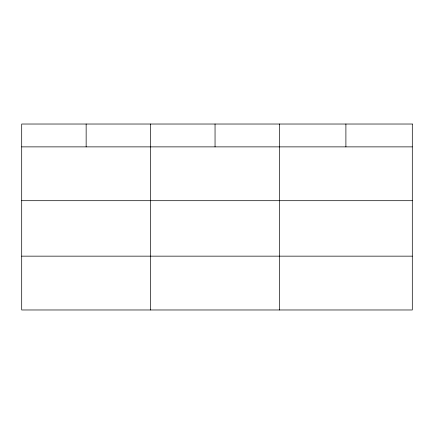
<?xml version="1.0" encoding="UTF-8"?>
<svg xmlns="http://www.w3.org/2000/svg" width="434" height="434" viewBox="0 0 434 434"><rect width="100%" height="100%" fill="white"/><g stroke="black" fill="none" stroke-linecap="round" stroke-linejoin="round"><path stroke-width="0.65" d="M21.7 146.876L412.3 146.876M21.7 200.698L412.3 200.698M21.7 256.152L412.3 256.152M345.898 124.026L345.898 146.876M279.496 124.026L279.496 309.974M215.047 124.026L215.047 146.876M150.598 124.026L150.598 309.974M86.149 124.026L86.149 146.876M412.3 124.026L21.7 124.026L21.7 309.974L412.3 309.974L412.3 124.026"/></g></svg>
